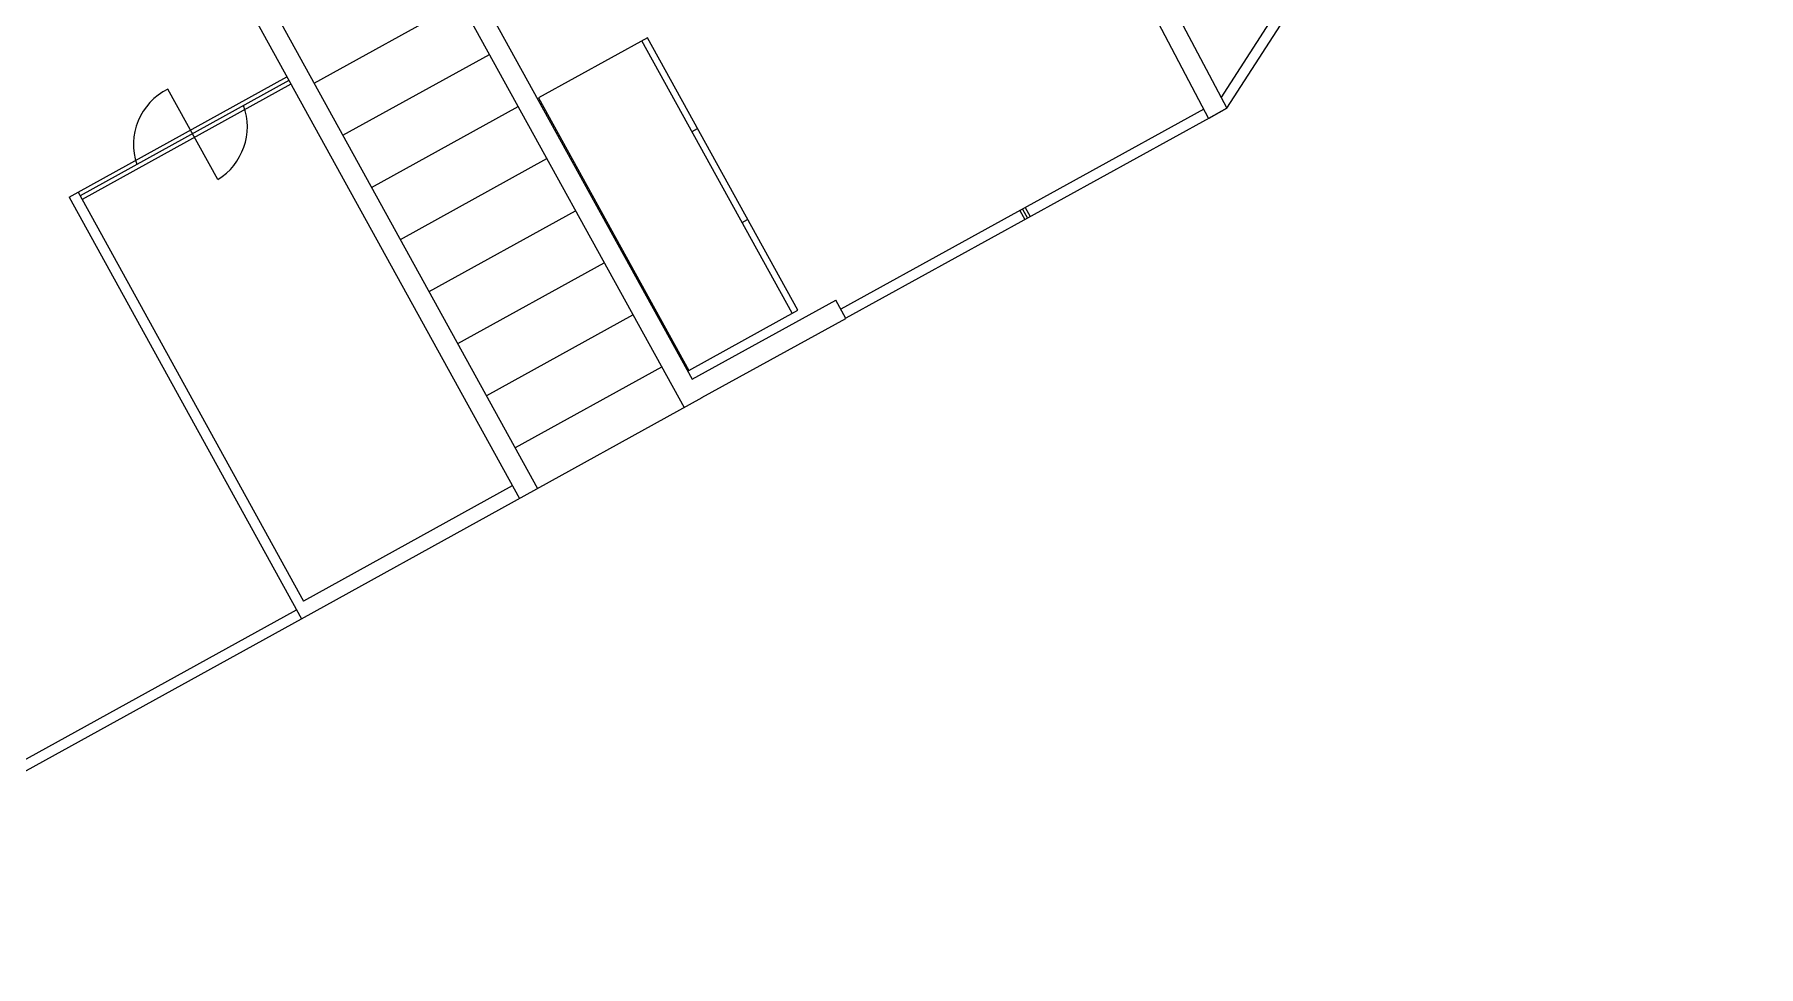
# Model space of a CAD drawing. Header units: millimetres. Extents: x 1253 to 3282, y -1694 to 2809.
# Drawn here: x 2019 to 2850, y 1593 to 2043 of the extents above; entities that cross this region are included whole.
import ezdxf

# ---------------------------------------------------------------- set-up
doc = ezdxf.new("R2010")
doc.units = ezdxf.units.MM
for name, color, linetype in [('A-FLOOR-STRS', 3, 'Continuous'), ('A-FURN', 9, 'Continuous'), ('A-GLAZ-FULL', 4, 'Continuous'), ('A-WALL-FULL-INTR', 2, 'Continuous')]:
    doc.layers.add(name, color=color, linetype=linetype)

msp = doc.modelspace()

# ---------------------------------------------------------------- linework, layer by layer
at = {"layer": 'A-FLOOR-STRS', "ltscale": 0.1}
for p, q in [((2153.47, 2019.03), (2224.11, 2057.96)), ((2167.34, 1993.95), (2237.96, 2032.88)), ((2181.2, 1968.88), (2251.81, 2007.8)), ((2195.07, 1943.8), (2265.66, 1982.71)), ((2208.94, 1918.73), (2279.51, 1957.63)), ((2222.8, 1893.65), (2293.36, 1932.54)), ((2236.67, 1868.58), (2307.21, 1907.46)), ((2250.53, 1843.5), (2321.06, 1882.37))]:
    msp.add_line(p, q, dxfattribs=at)
at = {"layer": 'A-FURN', "ltscale": 0.1}
for p, q in [((2314.14, 2040.95), (2261.62, 2011.95)), ((2384.02, 1908.19), (2311.51, 2039.5)), ((2386.65, 1909.64), (2314.14, 2040.95)), ((2107.01, 1972.67), (2082.97, 2016.25)), ((2261.62, 2011.95), (2334.12, 1880.63)), ((2335.68, 1995.73), (2338.31, 1997.18)), ((2359.85, 1951.96), (2362.48, 1953.41)), ((2334.12, 1880.63), (2386.65, 1909.64))]:
    msp.add_line(p, q, dxfattribs=at)
for centre, start, end in [((2096.18, 1989.54), 116.33347, 198.89248), ((2091.47, 1998.09), 301.43703, 20.01269)]:
    msp.add_arc(centre, 29.8, start, end, dxfattribs=at)
at = {"layer": 'A-GLAZ-FULL', "ltscale": 0.1}
for p, q in [((2590.86, 2012.04), (2845.72, 2408.78)), ((2593.54, 2006.96), (2849.93, 2406.08)), ((2582.45, 2006.55), (2407.45, 1910.21)), ((2593.54, 2006.96), (2584.78, 2002.13)), ((2585.07, 2002.29), (2409.87, 1905.83)), ((2493.74, 1957.71), (2496.15, 1953.33)), ((2495.05, 1958.43), (2497.47, 1954.06)), ((2496.36, 1959.16), (2498.78, 1954.79)), ((1841.23, 1597.8), (2144.94, 1765.37)), ((1843.64, 1593.43), (2147.36, 1761))]:
    msp.add_line(p, q, dxfattribs=at)
at = {"layer": 'A-WALL-FULL-INTR', "ltscale": 0.1}
for p, q in [((2332.41, 2501.94), (2593.54, 2006.96)), ((2409.43, 2334.51), (2584.78, 2002.13)), ((2097.95, 2286.44), (2331.84, 1862.86)), ((2106.63, 2291.4), (2335.76, 1876.45)), ((2103.19, 2089.47), (2252.43, 1818.96)), ((2111.94, 2094.3), (2261.19, 1823.8)), ((2039.66, 1966.55), (2140.36, 2022.1)), ((2141.32, 2020.35), (2040.63, 1964.8)), ((2142.29, 2018.6), (2041.59, 1963.05)), ((2585.07, 2002.29), (2593.54, 2006.96)), ((2035.28, 1964.13), (2039.66, 1966.55)), ((2035.28, 1964.13), (2147.36, 1761)), ((2039.66, 1966.55), (2148.35, 1769.54)), ((2335.76, 1876.45), (2405.03, 1914.46)), ((2409.87, 1905.71), (2405.03, 1914.46)), ((2340.48, 1867.63), (2409.87, 1905.71)), ((2147.36, 1761), (2340.59, 1867.69)), ((2249.04, 1825.09), (2148.35, 1769.54))]:
    msp.add_line(p, q, dxfattribs=at)

doc.saveas('drawing.dxf')
